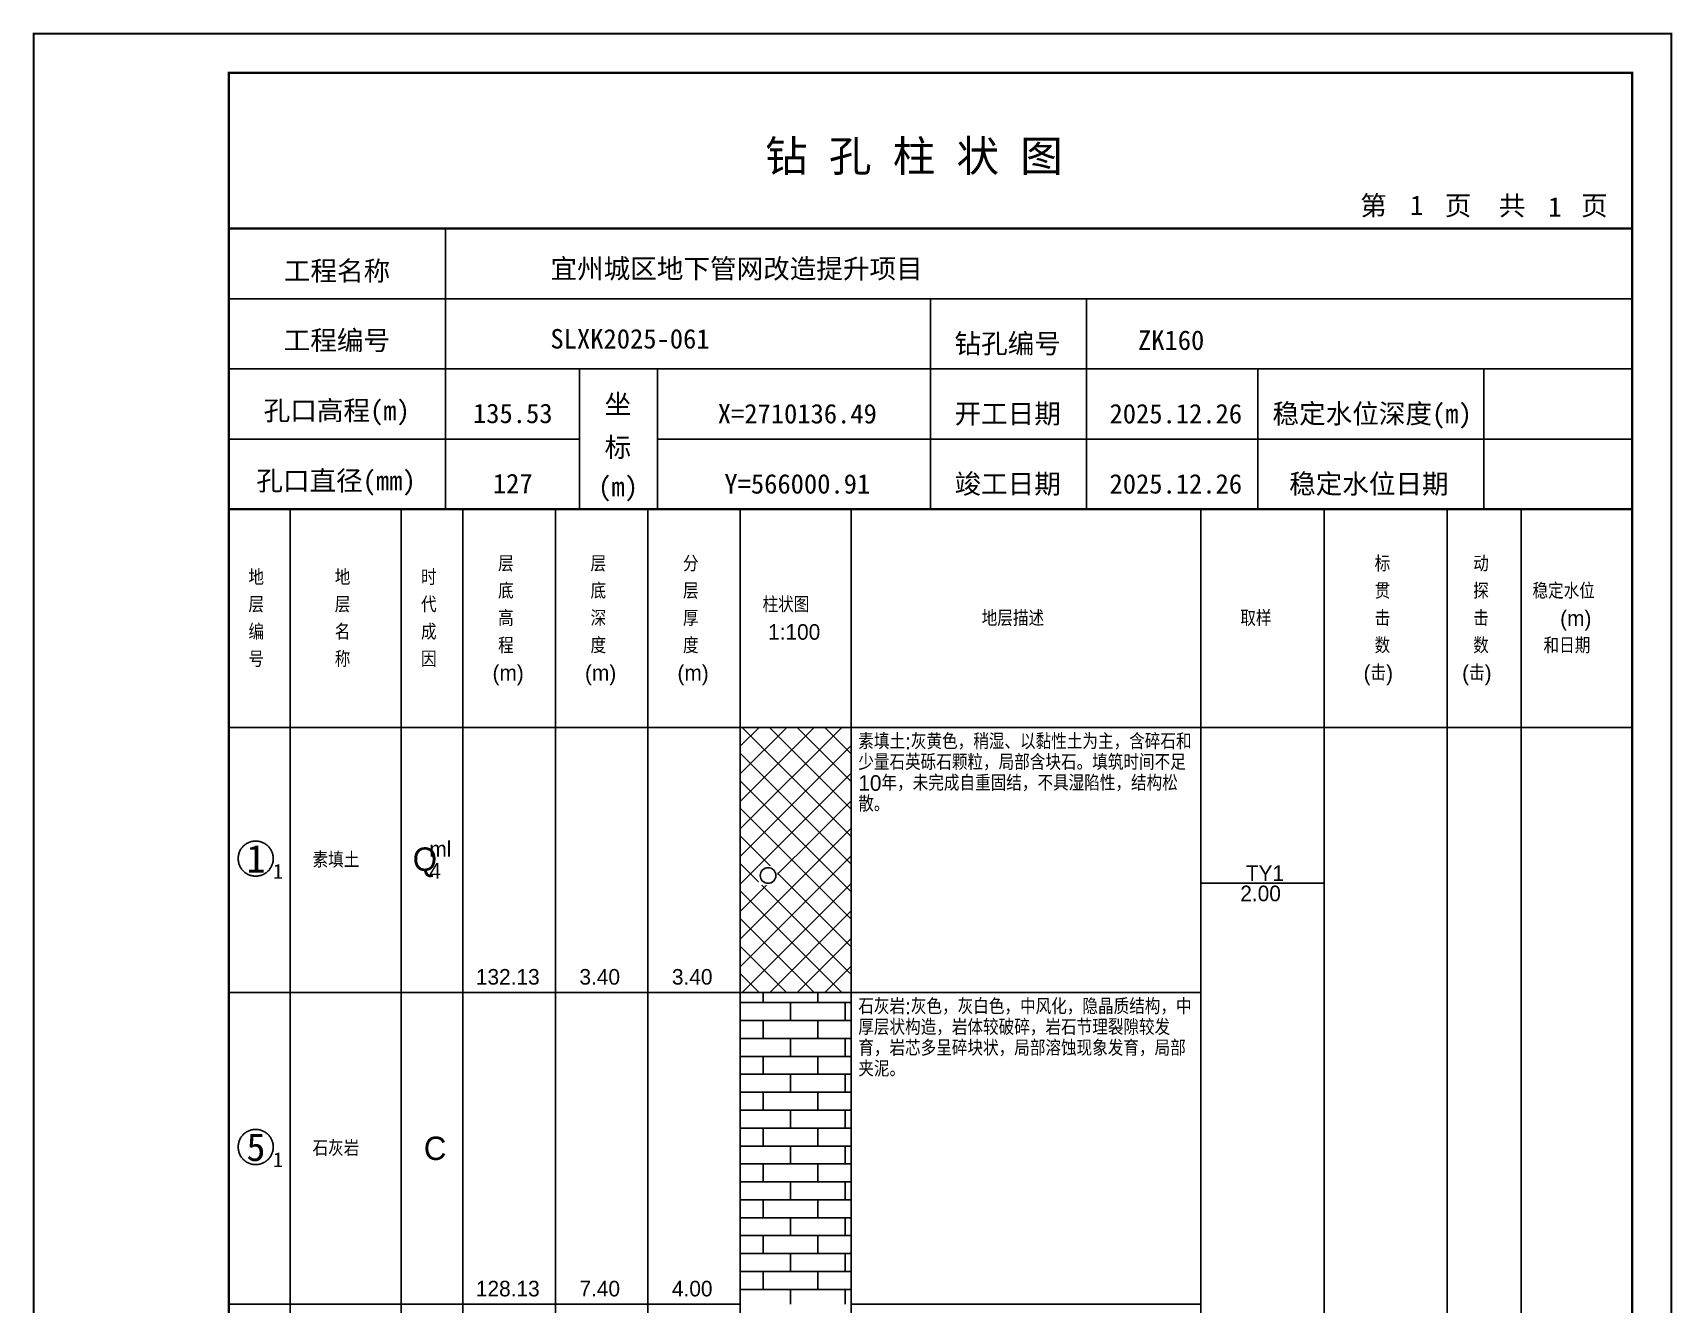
# Model space of a CAD drawing. Header units: millimetres. Extents: x 12489 to 89920, y 4630 to 4927.
# Drawn here: x 66609.3 to 66819.6, y 4763.7 to 4926.8 of the extents above; entities that cross this region are included whole.
import ezdxf
from ezdxf.enums import TextEntityAlignment as Align

# ---------------------------------------------------------------- set-up
doc = ezdxf.new("R2010")
doc.units = ezdxf.units.MM
doc.layers.add('GICAD_QUYANG', color=7, linetype='Continuous')
doc.layers.add('ZZT_TC', color=7, linetype='Continuous')
doc.styles.add('成果图图块', font='', dxfattribs={"height": 2.5})
doc.styles.add('成果图模板', font='')
doc.styles.add('成果图模板标题', font='simhei.ttf')
doc.styles.add('成果图表体', font='Comfont.shx', dxfattribs={"height": 2, "bigfont": 'Hztxt12a.shx'})
doc.styles.get('成果图图块').set_extended_font_data('FangSong_GB2312')
doc.styles.get('成果图模板').set_extended_font_data('FangSong_GB2312')

# ---------------------------------------------------------------- blocks, each defined once
blk = doc.blocks.new('DCBH-1-1-1512', base_point=(0.3, -0.11))
at = {"layer": 'ZZT_TC', "color": 7}
blk.add_polyline3d([(-0.19, 2.31, 0), (-0.3, 2.31, 0), (-0.41, 2.3, 0), (-0.52, 2.29, 0), (-0.63, 2.27, 0), (-0.73, 2.24, 0), (-0.84, 2.21, 0), (-0.95, 2.18, 0), (-1.05, 2.14, 0), (-1.15, 2.09, 0), (-1.25, 2.04, 0), (-1.35, 1.99, 0), (-1.44, 1.93, 0), (-1.53, 1.87, 0), (-1.62, 1.8, 0), (-1.7, 1.73, 0), (-1.78, 1.65, 0), (-1.86, 1.57, 0), (-1.93, 1.49, 0), (-2, 1.4, 0), (-2.06, 1.31, 0), (-2.12, 1.22, 0), (-2.17, 1.12, 0), (-2.22, 1.02, 0), (-2.27, 0.92, 0), (-2.31, 0.82, 0), (-2.34, 0.71, 0), (-2.37, 0.61, 0), (-2.4, 0.5, 0), (-2.41, 0.39, 0), (-2.43, 0.28, 0), (-2.44, 0.17, 0), (-2.44, 0.06, 0), (-2.44, -0.05, 0), (-2.43, -0.16, 0), (-2.41, -0.27, 0), (-2.4, -0.38, 0), (-2.37, -0.49, 0), (-2.34, -0.6, 0), (-2.31, -0.7, 0), (-2.27, -0.8, 0), (-2.22, -0.9, 0), (-2.17, -1, 0), (-2.12, -1.1, 0), (-2.06, -1.19, 0), (-2, -1.28, 0), (-1.93, -1.37, 0), (-1.86, -1.45, 0), (-1.78, -1.53, 0), (-1.7, -1.61, 0), (-1.62, -1.68, 0), (-1.53, -1.75, 0), (-1.44, -1.81, 0), (-1.35, -1.87, 0), (-1.25, -1.93, 0), (-1.15, -1.98, 0), (-1.05, -2.02, 0), (-0.95, -2.06, 0), (-0.84, -2.1, 0), (-0.73, -2.13, 0), (-0.63, -2.15, 0), (-0.52, -2.17, 0), (-0.41, -2.18, 0), (-0.3, -2.19, 0), (-0.19, -2.19, 0), (-0.08, -2.19, 0), (0.03, -2.18, 0), (0.14, -2.17, 0), (0.25, -2.15, 0), (0.36, -2.13, 0), (0.47, -2.1, 0), (0.57, -2.06, 0), (0.67, -2.02, 0), (0.77, -1.98, 0), (0.87, -1.93, 0), (0.97, -1.87, 0), (1.06, -1.81, 0), (1.15, -1.75, 0), (1.24, -1.68, 0), (1.32, -1.61, 0), (1.4, -1.53, 0), (1.48, -1.45, 0), (1.55, -1.37, 0), (1.62, -1.28, 0), (1.68, -1.19, 0), (1.74, -1.1, 0), (1.8, -1, 0), (1.85, -0.9, 0), (1.89, -0.8, 0), (1.93, -0.7, 0), (1.97, -0.6, 0), (2, -0.49, 0), (2.02, -0.38, 0), (2.04, -0.27, 0), (2.05, -0.16, 0), (2.06, -0.05, 0), (2.06, 0.06, 0), (2.06, 0.17, 0), (2.05, 0.28, 0), (2.04, 0.39, 0), (2.02, 0.5, 0), (2, 0.61, 0), (1.97, 0.71, 0), (1.93, 0.82, 0), (1.89, 0.92, 0), (1.85, 1.02, 0), (1.8, 1.12, 0), (1.74, 1.22, 0), (1.68, 1.31, 0), (1.62, 1.4, 0), (1.55, 1.49, 0), (1.48, 1.57, 0), (1.4, 1.65, 0), (1.32, 1.73, 0), (1.24, 1.8, 0), (1.15, 1.87, 0), (1.06, 1.93, 0), (0.97, 1.99, 0), (0.87, 2.04, 0), (0.77, 2.09, 0), (0.67, 2.14, 0), (0.57, 2.18, 0), (0.47, 2.21, 0), (0.36, 2.24, 0), (0.25, 2.27, 0), (0.14, 2.29, 0), (0.03, 2.3, 0), (-0.08, 2.31, 0), (-0.19, 2.31, 0)], dxfattribs=at)
at = {"style": '成果图图块'}
blk.add_text('1', height=3.57, dxfattribs=at).set_placement((-0.16, -1.74), align=Align.CENTER)
blk.add_text('1', height=1.91, dxfattribs=at).set_placement((2.03, -2.53))
blk = doc.blocks.new('DCBH-1-1-1513', base_point=(0.3, -0.11))
at = {"layer": 'ZZT_TC', "color": 7}
blk.add_polyline3d([(-0.19, 2.31, 0), (-0.3, 2.31, 0), (-0.41, 2.3, 0), (-0.52, 2.29, 0), (-0.63, 2.27, 0), (-0.73, 2.24, 0), (-0.84, 2.21, 0), (-0.95, 2.18, 0), (-1.05, 2.14, 0), (-1.15, 2.09, 0), (-1.25, 2.04, 0), (-1.35, 1.99, 0), (-1.44, 1.93, 0), (-1.53, 1.87, 0), (-1.62, 1.8, 0), (-1.7, 1.73, 0), (-1.78, 1.65, 0), (-1.86, 1.57, 0), (-1.93, 1.49, 0), (-2, 1.4, 0), (-2.06, 1.31, 0), (-2.12, 1.22, 0), (-2.17, 1.12, 0), (-2.22, 1.02, 0), (-2.27, 0.92, 0), (-2.31, 0.82, 0), (-2.34, 0.71, 0), (-2.37, 0.61, 0), (-2.4, 0.5, 0), (-2.41, 0.39, 0), (-2.43, 0.28, 0), (-2.44, 0.17, 0), (-2.44, 0.06, 0), (-2.44, -0.05, 0), (-2.43, -0.16, 0), (-2.41, -0.27, 0), (-2.4, -0.38, 0), (-2.37, -0.49, 0), (-2.34, -0.6, 0), (-2.31, -0.7, 0), (-2.27, -0.8, 0), (-2.22, -0.9, 0), (-2.17, -1, 0), (-2.12, -1.1, 0), (-2.06, -1.19, 0), (-2, -1.28, 0), (-1.93, -1.37, 0), (-1.86, -1.45, 0), (-1.78, -1.53, 0), (-1.7, -1.61, 0), (-1.62, -1.68, 0), (-1.53, -1.75, 0), (-1.44, -1.81, 0), (-1.35, -1.87, 0), (-1.25, -1.93, 0), (-1.15, -1.98, 0), (-1.05, -2.02, 0), (-0.95, -2.06, 0), (-0.84, -2.1, 0), (-0.73, -2.13, 0), (-0.63, -2.15, 0), (-0.52, -2.17, 0), (-0.41, -2.18, 0), (-0.3, -2.19, 0), (-0.19, -2.19, 0), (-0.08, -2.19, 0), (0.03, -2.18, 0), (0.14, -2.17, 0), (0.25, -2.15, 0), (0.36, -2.13, 0), (0.47, -2.1, 0), (0.57, -2.06, 0), (0.67, -2.02, 0), (0.77, -1.98, 0), (0.87, -1.93, 0), (0.97, -1.87, 0), (1.06, -1.81, 0), (1.15, -1.75, 0), (1.24, -1.68, 0), (1.32, -1.61, 0), (1.4, -1.53, 0), (1.48, -1.45, 0), (1.55, -1.37, 0), (1.62, -1.28, 0), (1.68, -1.19, 0), (1.74, -1.1, 0), (1.8, -1, 0), (1.85, -0.9, 0), (1.89, -0.8, 0), (1.93, -0.7, 0), (1.97, -0.6, 0), (2, -0.49, 0), (2.02, -0.38, 0), (2.04, -0.27, 0), (2.05, -0.16, 0), (2.06, -0.05, 0), (2.06, 0.06, 0), (2.06, 0.17, 0), (2.05, 0.28, 0), (2.04, 0.39, 0), (2.02, 0.5, 0), (2, 0.61, 0), (1.97, 0.71, 0), (1.93, 0.82, 0), (1.89, 0.92, 0), (1.85, 1.02, 0), (1.8, 1.12, 0), (1.74, 1.22, 0), (1.68, 1.31, 0), (1.62, 1.4, 0), (1.55, 1.49, 0), (1.48, 1.57, 0), (1.4, 1.65, 0), (1.32, 1.73, 0), (1.24, 1.8, 0), (1.15, 1.87, 0), (1.06, 1.93, 0), (0.97, 1.99, 0), (0.87, 2.04, 0), (0.77, 2.09, 0), (0.67, 2.14, 0), (0.57, 2.18, 0), (0.47, 2.21, 0), (0.36, 2.24, 0), (0.25, 2.27, 0), (0.14, 2.29, 0), (0.03, 2.3, 0), (-0.08, 2.31, 0), (-0.19, 2.31, 0)], dxfattribs=at)
at = {"style": '成果图图块'}
blk.add_text('5', height=3.57, dxfattribs=at).set_placement((-0.16, -1.74), align=Align.CENTER)
blk.add_text('1', height=1.91, dxfattribs=at).set_placement((2.03, -2.53))
blk = doc.blocks.new('gkqy2.dwg', base_point=(0, -1))
blk.add_wipeout([(-1.2, -1.2), (1.2, -1.2), (1.2, 1.2), (-1.2, 1.2)])
at = {"layer": 'GICAD_QUYANG', "color": 7}
blk.add_circle((0, 0), 1, dxfattribs=at)
blk = doc.blocks.new('钻孔柱状图路桥昇龙制图梁世成校核莫家里.dwg247', base_point=(25, 236))
for p, q in [((52.82, 236), (52.82, 272)), ((25, 263), (205, 263)), ((115, 236), (115, 263)), ((135, 236), (135, 263)), ((25, 254), (205, 254)), ((70, 236), (70, 254)), ((80, 236), (80, 254)), ((157, 236), (157, 254)), ((185.95, 236), (185.95, 254)), ((25, 245), (70, 245)), ((80, 245), (205, 245))]:
    blk.add_line(p, q)
for points, const_width in [([(0, 0), (210, 0), (210, 297), (0, 297)], 0.25), ([(25, 5), (205, 5), (205, 292), (25, 292)], 0.3)]:
    blk.add_lwpolyline(points, close=True, dxfattribs=dict(const_width=const_width))
at = {"const_width": 0.3}
for points in [[(25, 272), (205, 272)], [(25, 236), (205, 236)]]:
    blk.add_lwpolyline(points, dxfattribs=at)
for s, height, style, p in [('钻 孔 柱 状 图', 4, '成果图模板标题', (93.8, 279.31)), ('第', 2.5, '成果图模板', (170.12, 273.7)), ('页', 2.5, '成果图模板', (180.96, 273.7)), ('共', 2.5, '成果图模板', (187.88, 273.7)), ('页', 2.5, '成果图模板', (198.44, 273.7)), ('工程名称', 2.5, '成果图模板', (32.07, 265.32)), ('宜州城区地下管网改造提升项目', 2.5, '成果图模板', (66.26, 265.61)), ('工程编号', 2.5, '成果图模板', (32.05, 256.41)), ('SLXK2025-061', 2.5, '成果图模板', (66.26, 256.61)), ('钻孔编号', 2.5, '成果图模板', (118.08, 256)), ('ZK160', 2.5, '成果图模板', (141.61, 256.43)), ('孔口高程(m)', 2.5, '成果图模板', (29.48, 247.41)), ('坐', 2.5, '成果图模板', (73.21, 248.24)), ('开工日期', 2.5, '成果图模板', (118.08, 247)), ('稳定水位深度(m)', 2.5, '成果图模板', (158.86, 247)), ('标', 2.5, '成果图模板', (73.21, 242.7)), ('孔口直径(mm)', 2.5, '成果图模板', (28.54, 238.41)), ('(m) ', 2.5, '成果图模板', (72.38, 237.65)), ('竣工日期', 2.5, '成果图模板', (118.08, 238)), ('稳定水位日期', 2.5, '成果图模板', (160.99, 238))]:
    blk.add_text(s, height=height, dxfattribs=dict(style=style)).set_placement(p)
at = {"style": '成果图模板'}
for s, p in [('1', (177.35, 273.74)), ('1', (195.08, 273.53)), ('135.53', (61.43, 247.04)), ('X=2710136.49', (97.92, 247)), ('2025.12.26', (146.46, 247)), ('127', (61.43, 238.04)), ('Y=566000.91', (97.92, 238)), ('2025.12.26', (146.46, 238))]:
    blk.add_text(s, height=2.5, dxfattribs=at).set_placement(p, align=Align.CENTER)

msp = doc.modelspace()

# ---------------------------------------------------------------- hatches: boundary and pattern name
at = {"linetype": 'Continuous'}
h = msp.add_hatch(dxfattribs=at)
h.set_pattern_fill('GKSTT', scale=0.5, style=0, pattern_type=2)
h.set_pattern_definition([(45, (0, 0), (-1.76776695, 1.76776695), []), (135, (0, 0), (-1.76776695, -1.76776695), [])])
h.paths.add_polyline_path([(66700.06, 4803.71), (66714.29, 4803.71), (66714.29, 4837.71), (66700.06, 4837.71)])
h = msp.add_hatch(dxfattribs=at)
h.set_pattern_fill('GKSHY', scale=0.5, style=0, pattern_type=2)
h.set_pattern_definition([(0, (0, 0), (0, 2.3), []), (90, (0, 0), (-3.5, 2.3), [2.3, -2.3])])
h.paths.add_polyline_path([(66700.06, 4763.71), (66714.29, 4763.71), (66714.29, 4803.71), (66700.06, 4803.71)])

# ---------------------------------------------------------------- linework, layer by layer
at = {"color": 0}
for p, q in [((66634.45, 4837.71), (66642.35, 4837.71)), ((66634.45, 4803.71), (66634.45, 4837.71)), ((66642.35, 4803.71), (66642.35, 4837.71)), ((66634.45, 4803.71), (66642.35, 4803.71)), ((66634.45, 4803.71), (66642.35, 4803.71)), ((66634.45, 4763.71), (66634.45, 4803.71)), ((66642.35, 4763.71), (66642.35, 4803.71)), ((66634.45, 4763.71), (66642.35, 4763.71))]:
    msp.add_line(p, q, dxfattribs=at)
for points in [[(66634.45, 4865.71), (66642.35, 4865.71)], [(66634.45, 4837.71), (66634.45, 4865.71)], [(66642.35, 4837.71), (66642.35, 4865.71)], [(66642.35, 4865.71), (66656.58, 4865.71)], [(66642.35, 4837.71), (66642.35, 4865.71)], [(66656.58, 4837.71), (66656.58, 4865.71)], [(66656.58, 4865.71), (66664.49, 4865.71)], [(66656.58, 4837.71), (66656.58, 4865.71)], [(66664.49, 4837.71), (66664.49, 4865.71)], [(66664.49, 4865.71), (66676.35, 4865.71)], [(66664.49, 4837.71), (66664.49, 4865.71)], [(66676.35, 4837.71), (66676.35, 4865.71)], [(66676.35, 4865.71), (66688.2, 4865.71)], [(66676.35, 4837.71), (66676.35, 4865.71)], [(66688.2, 4837.71), (66688.2, 4865.71)], [(66688.2, 4865.71), (66700.06, 4865.71)], [(66688.2, 4837.71), (66688.2, 4865.71)], [(66700.06, 4837.71), (66700.06, 4865.71)], [(66700.06, 4865.71), (66714.29, 4865.71)], [(66700.06, 4837.71), (66700.06, 4865.71)], [(66714.29, 4837.71), (66714.29, 4865.71)], [(66714.29, 4865.71), (66759.11, 4865.71)], [(66714.29, 4837.71), (66714.29, 4865.71)], [(66759.11, 4837.71), (66759.11, 4865.71)], [(66759.11, 4865.71), (66774.92, 4865.71)], [(66759.11, 4837.71), (66759.11, 4865.71)], [(66774.92, 4837.71), (66774.92, 4865.71)], [(66774.92, 4865.71), (66790.73, 4865.71)], [(66774.92, 4837.71), (66774.92, 4865.71)], [(66790.73, 4837.71), (66790.73, 4865.71)], [(66790.73, 4865.71), (66800.22, 4865.71)], [(66790.73, 4837.71), (66790.73, 4865.71)], [(66800.22, 4837.71), (66800.22, 4865.71)], [(66800.22, 4865.71), (66814.45, 4865.71)], [(66800.22, 4837.71), (66800.22, 4865.71)], [(66814.45, 4837.71), (66814.45, 4865.71)], [(66634.45, 4837.71), (66642.35, 4837.71)], [(66634.45, 4643.71), (66634.45, 4837.71)], [(66634.45, 4837.71), (66642.35, 4837.71)], [(66642.35, 4643.71), (66642.35, 4837.71)], [(66642.35, 4837.71), (66656.58, 4837.71)], [(66642.35, 4643.71), (66642.35, 4837.71)], [(66642.35, 4837.71), (66656.58, 4837.71)], [(66642.35, 4837.71), (66656.58, 4837.71)], [(66642.35, 4803.71), (66642.35, 4837.71)], [(66656.58, 4643.71), (66656.58, 4837.71)], [(66656.58, 4803.71), (66656.58, 4837.71)], [(66656.58, 4837.71), (66664.49, 4837.71)], [(66656.58, 4643.71), (66656.58, 4837.71)], [(66656.58, 4837.71), (66664.49, 4837.71)], [(66656.58, 4837.71), (66664.49, 4837.71)], [(66656.58, 4803.71), (66656.58, 4837.71)], [(66664.49, 4643.71), (66664.49, 4837.71)], [(66664.49, 4803.71), (66664.49, 4837.71)], [(66664.49, 4837.71), (66676.35, 4837.71)], [(66664.49, 4643.71), (66664.49, 4837.71)], [(66664.49, 4837.71), (66676.35, 4837.71)], [(66664.49, 4837.71), (66676.35, 4837.71)], [(66664.49, 4803.71), (66664.49, 4837.71)], [(66676.35, 4643.71), (66676.35, 4837.71)], [(66676.35, 4803.71), (66676.35, 4837.71)], [(66676.35, 4837.71), (66688.2, 4837.71)], [(66676.35, 4643.71), (66676.35, 4837.71)], [(66676.35, 4837.71), (66688.2, 4837.71)], [(66676.35, 4837.71), (66688.2, 4837.71)], [(66676.35, 4803.71), (66676.35, 4837.71)], [(66688.2, 4643.71), (66688.2, 4837.71)], [(66688.2, 4803.71), (66688.2, 4837.71)], [(66688.2, 4837.71), (66700.06, 4837.71)], [(66688.2, 4643.71), (66688.2, 4837.71)], [(66688.2, 4837.71), (66700.06, 4837.71)], [(66688.2, 4837.71), (66700.06, 4837.71)], [(66688.2, 4803.71), (66688.2, 4837.71)], [(66700.06, 4643.71), (66700.06, 4837.71)], [(66700.06, 4803.71), (66700.06, 4837.71)], [(66700.06, 4837.71), (66714.29, 4837.71)], [(66700.06, 4643.71), (66700.06, 4837.71)], [(66700.06, 4837.71), (66714.29, 4837.71)], [(66714.29, 4643.71), (66714.29, 4837.71)], [(66714.29, 4837.71), (66759.11, 4837.71)], [(66714.29, 4643.71), (66714.29, 4837.71)], [(66714.29, 4837.71), (66759.11, 4837.71)], [(66714.29, 4837.71), (66759.11, 4837.71)], [(66714.29, 4803.71), (66714.29, 4837.71)], [(66759.11, 4643.71), (66759.11, 4837.71)], [(66759.11, 4803.71), (66759.11, 4837.71)], [(66759.11, 4837.71), (66774.92, 4837.71)], [(66759.11, 4643.71), (66759.11, 4837.71)], [(66759.11, 4837.71), (66774.92, 4837.71)], [(66774.92, 4643.71), (66774.92, 4837.71)], [(66774.92, 4837.71), (66790.73, 4837.71)], [(66774.92, 4643.71), (66774.92, 4837.71)], [(66774.92, 4837.71), (66790.73, 4837.71)], [(66790.73, 4643.71), (66790.73, 4837.71)], [(66790.73, 4837.71), (66800.22, 4837.71)], [(66790.73, 4643.71), (66790.73, 4837.71)], [(66790.73, 4837.71), (66800.22, 4837.71)], [(66800.22, 4643.71), (66800.22, 4837.71)], [(66800.22, 4837.71), (66814.45, 4837.71)], [(66800.22, 4643.71), (66800.22, 4837.71)], [(66800.22, 4837.71), (66814.45, 4837.71)], [(66814.45, 4643.71), (66814.45, 4837.71)], [(66759.11, 4817.71), (66774.92, 4817.71)], [(66642.35, 4803.71), (66656.58, 4803.71)], [(66642.35, 4803.71), (66656.58, 4803.71)], [(66642.35, 4763.71), (66642.35, 4803.71)], [(66656.58, 4763.71), (66656.58, 4803.71)], [(66656.58, 4803.71), (66664.49, 4803.71)], [(66656.58, 4803.71), (66664.49, 4803.71)], [(66656.58, 4763.71), (66656.58, 4803.71)], [(66664.49, 4763.71), (66664.49, 4803.71)], [(66664.49, 4803.71), (66676.35, 4803.71)], [(66664.49, 4803.71), (66676.35, 4803.71)], [(66664.49, 4763.71), (66664.49, 4803.71)], [(66676.35, 4763.71), (66676.35, 4803.71)], [(66676.35, 4803.71), (66688.2, 4803.71)], [(66676.35, 4803.71), (66688.2, 4803.71)], [(66676.35, 4763.71), (66676.35, 4803.71)], [(66688.2, 4763.71), (66688.2, 4803.71)], [(66688.2, 4803.71), (66700.06, 4803.71)], [(66688.2, 4803.71), (66700.06, 4803.71)], [(66688.2, 4763.71), (66688.2, 4803.71)], [(66700.06, 4763.71), (66700.06, 4803.71)], [(66714.29, 4803.71), (66759.11, 4803.71)], [(66714.29, 4803.71), (66759.11, 4803.71)], [(66714.29, 4763.71), (66714.29, 4803.71)], [(66759.11, 4763.71), (66759.11, 4803.71)], [(66642.35, 4763.71), (66656.58, 4763.71)], [(66656.58, 4763.71), (66664.49, 4763.71)], [(66664.49, 4763.71), (66676.35, 4763.71)], [(66676.35, 4763.71), (66688.2, 4763.71)], [(66688.2, 4763.71), (66700.06, 4763.71)], [(66714.29, 4763.71), (66759.11, 4763.71)]]:
    msp.add_lwpolyline(points, dxfattribs=at)
at = {"color": 7, "flags": 128}
msp.add_lwpolyline([(66700.06, 4803.71), (66714.29, 4803.71)], dxfattribs=at)

# ---------------------------------------------------------------- block references
for name, p in [('DCBH-1-1-1512', (66638.4, 4820.71)), ('DCBH-1-1-1513', (66638.4, 4783.71))]:
    msp.add_blockref(name, p)

# ---------------------------------------------------------------- texts
at = {"color": 0, "style": '成果图表体'}
for s, height, p in [('层', 2, (66669, 4857.71)), ('层', 2, (66680.85, 4857.71)), ('分', 2, (66692.71, 4857.71)), ('标', 2, (66781.41, 4857.71)), ('动', 2, (66794.05, 4857.71)), ('地', 2, (66636.98, 4855.96)), ('地', 2, (66648.05, 4855.96)), ('时', 2, (66659.11, 4855.96)), ('底', 2, (66669, 4854.21)), ('底', 2, (66680.85, 4854.21)), ('层', 2, (66692.71, 4854.21)), ('贯', 2, (66781.41, 4854.21)), ('探', 2, (66794.05, 4854.21)), ('稳定水位', 2, (66801.65, 4854.21)), ('层', 2, (66636.98, 4852.46)), ('层', 2, (66648.05, 4852.46)), ('代', 2, (66659.11, 4852.46)), ('高', 2, (66669, 4850.71)), ('深', 2, (66680.85, 4850.71)), ('厚', 2, (66692.71, 4850.71)), ('柱状图', 2, (66702.91, 4852.46)), ('地层描述', 2, (66731.02, 4850.71)), ('取样', 2, (66764.18, 4850.71)), ('击', 2, (66781.41, 4850.71)), ('击', 2, (66794.05, 4850.71)), ('(m)', 2, (66805.2, 4850.71)), ('编', 2, (66636.98, 4848.96)), ('名', 2, (66648.05, 4848.96)), ('成', 2, (66659.11, 4848.96)), ('1:100', 2, (66703.62, 4848.96)), ('程', 2, (66669, 4847.21)), ('度', 2, (66680.85, 4847.21)), ('度', 2, (66692.71, 4847.21)), ('数', 2, (66781.41, 4847.21)), ('数', 2, (66794.05, 4847.21)), ('和日期', 2, (66803.07, 4847.21)), ('号', 2, (66636.98, 4845.46)), ('称', 2, (66648.05, 4845.46)), ('因', 2, (66659.11, 4845.46)), ('(m)', 2, (66668.28, 4843.71)), ('(m)', 2, (66680.14, 4843.71)), ('(m)', 2, (66692, 4843.71)), ('(击)', 2, (66779.99, 4843.71)), ('(击)', 2, (66792.63, 4843.71)), ('ml', 2, (66660.18, 4821.11)), ('素填土', 2, (66645.2, 4819.71)), ('Q', 3, (66658.05, 4819.31)), ('4', 2, (66660.18, 4818.31)), ('TY1', 2, (66764.89, 4818.01)), ('2.00', 2, (66764.18, 4815.41)), ('132.13', 2, (66666.15, 4804.71)), ('3.40', 2, (66679.43, 4804.71)), ('3.40', 2, (66691.29, 4804.71)), ('石灰岩', 2, (66645.2, 4782.71)), ('C', 3, (66659.47, 4782.21)), ('128.13', 2, (66666.15, 4764.71)), ('7.40', 2, (66679.43, 4764.71)), ('4.00', 2, (66691.29, 4764.71))]:
    msp.add_text(s, height=height, dxfattribs=at).set_placement(p)
at = {"color": 0, "char_height": 2, "width": 43.0292, "attachment_point": 1, "line_spacing_factor": 0.8, "style": '成果图表体'}
for s, insert in [('素填土:灰黄色，稍湿、以黏性土为主，含碎石和少量石英砾石颗粒，局部含块石。填筑时间不足10年，未完成自重固结，不具湿陷性，结构松散。', (66715.19, 4836.91)), ('石灰岩:灰色，灰白色，中风化，隐晶质结构，中厚层状构造，岩体较破碎，岩石节理裂隙较发育，岩芯多呈碎块状，局部溶蚀现象发育，局部夹泥。', (66715.19, 4802.91))]:
    msp.add_mtext(s, dxfattribs=dict(at, insert=insert))

# ---------------------------------------------------------------- next in the draw order: block references
msp.add_blockref('gkqy2.dwg', (66703.62, 4817.71))

# ---------------------------------------------------------------- next in the draw order: block references
msp.add_blockref('钻孔柱状图路桥昇龙制图梁世成校核莫家里.dwg247', (66634.45, 4865.71))

doc.saveas('drawing.dxf')
